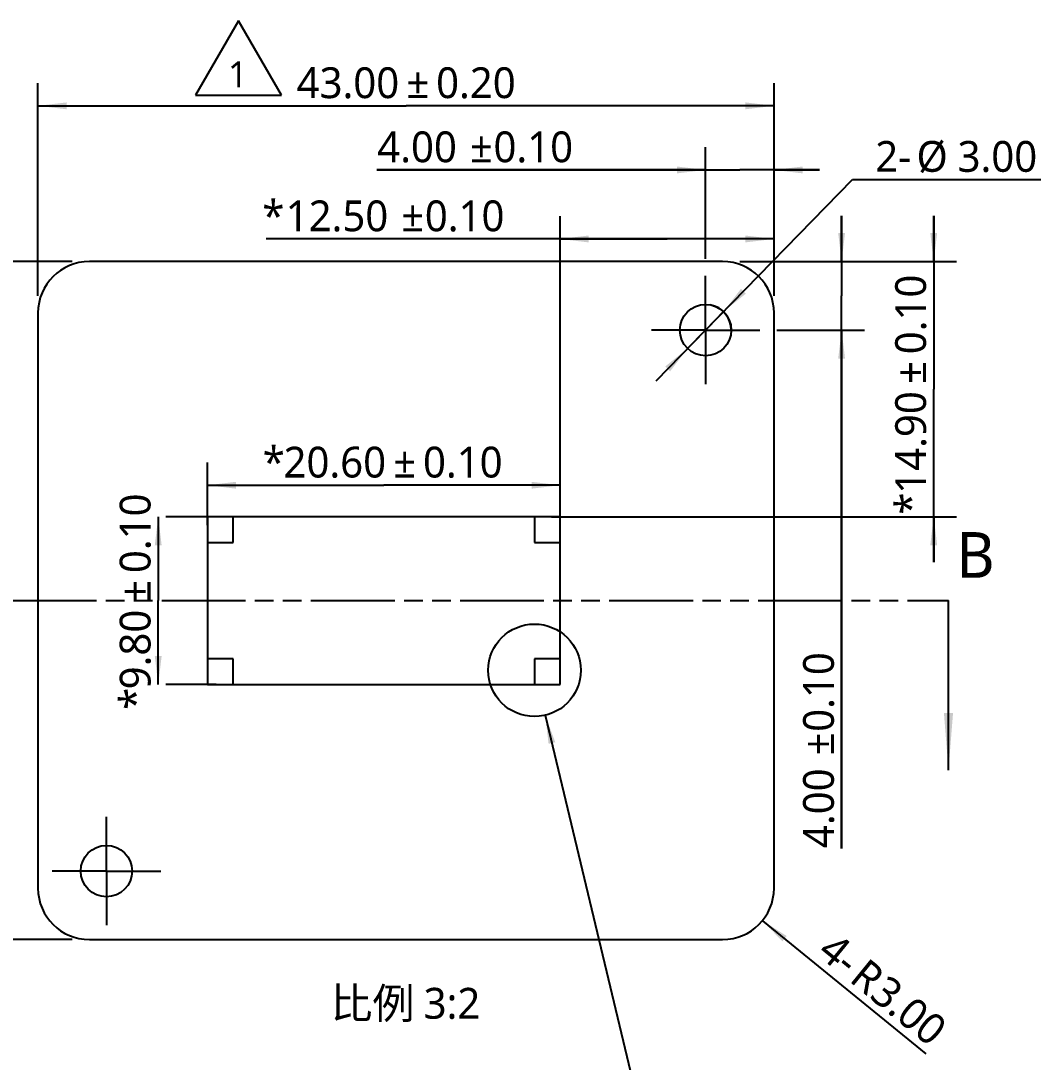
# Model space of a CAD drawing. Header units: millimetres. Extents: x -159 to 198, y 0 to 225.
# Drawn here: x 39.9 to 99, y 30.9 to 91.7 of the extents above; entities that cross this region are included whole.
import ezdxf
from ezdxf.enums import TextEntityAlignment as Align

# ---------------------------------------------------------------- set-up
doc = ezdxf.new("R2010")
doc.units = ezdxf.units.MM
doc.header["$LTSCALE"] = 10.89
doc.linetypes.add('CENTER', pattern=[0.6, 0.375, -0.075, 0.075, -0.075])
doc.linetypes.add('PHANTOM', pattern=[0.8, 0.45, -0.05, 0.1, -0.05, 0.1, -0.05])
doc.layers.get('0').update_dxf_attribs({"linetype": 'CONTINUOUS'})
for name, color, linetype in [('06___DWG_DIMS', 7, 'CONTINUOUS'), ('12_COIN_DXF_DIMENSION', 7, 'CONTINUOUS'), ('12_COIN_DXF_HATCHING', 7, 'CONTINUOUS'), ('12_COIN_DXF_TEXT', 7, 'CONTINUOUS'), ('COIN_DXF_AXIS', 7, 'CONTINUOUS'), ('COIN_DXF_CONTINUOUS_LINE', 7, 'CONTINUOUS')]:
    doc.layers.add(name, color=color, linetype=linetype)
doc.styles.add('DELTA', font='')
doc.styles.get("Standard").update_dxf_attribs({"font": ''})
doc.styles.get('DELTA').set_extended_font_data('Microsoft JhengHei')
doc.styles.get('Standard').set_extended_font_data('Microsoft JhengHei')
doc.dimstyles.new('DIMSTYLE_1', dxfattribs={"dimtxt": 1.8, "dimasz": 1.666667, "dimexe": 2, "dimexo": 1.5, "dimgap": 0.675, "dimtad": 1, "dimzin": 0, "dimdsep": 46, "dimtxsty": 'Standard', "dimblk": '_FILLED', "dimblk1": '_FILLED', "dimblk2": '_FILLED', "dimcen": 0.09, "dimazin": 0, "dimtol": 1, "dimtp": 0.1, "dimtm": 0.1, "dimtfac": 1, "dimtofl": 0, "dimtmove": 0, "dimatfit": 3, "dimldrblk": '_FILLED', "dimfxl": 1, "dimtolj": 1, "dimtzin": 0, "dimarcsym": 0})
doc.dimstyles.new('DIMSTYLE_2', dxfattribs={"dimtxt": 1.8, "dimasz": 1.666667, "dimexe": 2, "dimexo": 1.5, "dimgap": 0.675, "dimtad": 1, "dimzin": 0, "dimdsep": 46, "dimtxsty": 'Standard', "dimblk": '_FILLED', "dimblk1": '_FILLED', "dimblk2": '_FILLED', "dimcen": 0.09, "dimazin": 0, "dimtol": 1, "dimtp": 0.2, "dimtm": 0.2, "dimtfac": 1, "dimtofl": 0, "dimtmove": 0, "dimatfit": 3, "dimldrblk": '_FILLED', "dimfxl": 1, "dimtolj": 1, "dimtzin": 0, "dimarcsym": 0})
doc.dimstyles.new('DIMSTYLE_3', dxfattribs={"dimtxt": 1.8, "dimasz": 1.666667, "dimexe": 2, "dimexo": 1.5, "dimtad": 1, "dimzin": 0, "dimdsep": 46, "dimtxsty": 'Standard', "dimblk": '_FILLED', "dimblk1": '_FILLED', "dimblk2": '_FILLED', "dimcen": 0.09, "dimazin": 0, "dimtp": 0.01, "dimtm": 0.01, "dimtfac": 1, "dimtmove": 0, "dimatfit": 2, "dimldrblk": '_FILLED', "dimfxl": 1, "dimtolj": 1, "dimtzin": 0, "dimarcsym": 0})
doc.dimstyles.new('DIMSTYLE_4', dxfattribs={"dimtxt": 1.8, "dimasz": 1.666667, "dimexe": 2, "dimexo": 1.5, "dimgap": 0.675, "dimtad": 1, "dimzin": 0, "dimdsep": 46, "dimtxsty": 'Standard', "dimblk": '_FILLED', "dimblk1": '_FILLED', "dimblk2": '_FILLED', "dimcen": 0.09, "dimazin": 0, "dimtp": 0.01, "dimtm": 0.01, "dimtfac": 1, "dimtofl": 0, "dimtmove": 0, "dimatfit": 3, "dimldrblk": '_FILLED', "dimfxl": 1, "dimtolj": 1, "dimtzin": 0, "dimarcsym": 0})
doc.dimstyles.get("Standard").update_dxf_attribs({"dimtxt": 1.8, "dimasz": 1.666667, "dimexe": 2, "dimexo": 1.5, "dimtad": 1, "dimzin": 0, "dimdsep": 46, "dimtxsty": 'Standard', "dimblk": '_FILLED', "dimblk1": '_FILLED', "dimblk2": '_FILLED', "dimcen": 0.09, "dimazin": 0, "dimtol": 1, "dimtp": 0.01, "dimtm": 0.01, "dimtfac": 1, "dimtofl": 0, "dimtmove": 0, "dimatfit": 3, "dimldrblk": '_FILLED', "dimfxl": 1, "dimtolj": 1, "dimtzin": 0, "dimarcsym": 0})

# ---------------------------------------------------------------- blocks, each defined once
blk = doc.blocks.new('_FILLED')
at = {"color": 0, "linetype": 'ByBlock'}
blk.add_solid([(0, 0), (-1, 0.12), (-1, -0.12)], dxfattribs=at)
blk = doc.blocks.new('*D2')
at = {"layer": '12_COIN_DXF_DIMENSION', "color": 2, "linetype": 'Continuous', "transparency": 16777216}
for p, q in [((50.754, 62.282), (50.754, 65.951)), ((71.354, 62.282), (71.354, 65.951)), ((50.754, 64.618), (61.054, 64.618)), ((71.354, 64.618), (61.054, 64.618))]:
    blk.add_line(p, q, dxfattribs=at)
at = {"layer": '12_COIN_DXF_DIMENSION', "color": 2, "linetype": 'Continuous', "transparency": 16777216, "xscale": 1.6666666667, "yscale": 1.6666666667, "zscale": 1.6666666667, "rotation": 180}
blk.add_blockref('_FILLED', (50.754, 64.618), dxfattribs=at)
at = {"layer": '12_COIN_DXF_DIMENSION', "color": 2, "linetype": 'Continuous', "transparency": 16777216, "xscale": 1.6666666667, "yscale": 1.6666666667, "zscale": 1.6666666667}
blk.add_blockref('_FILLED', (71.354, 64.618), dxfattribs=at)
at = {"layer": '12_COIN_DXF_DIMENSION', "color": 2, "linetype": 'Continuous', "transparency": 16777216}
for s, p in [('*', (54.627, 65.068)), ('20.60', (58.195, 65.068)), ('%%p', (62.279, 65.068)), ('0.10', (65.673, 65.068))]:
    blk.add_text(s, height=1.8, dxfattribs=at).set_placement(p, align=Align.CENTER)
blk = doc.blocks.new('*D3')
at = {"layer": '12_COIN_DXF_DIMENSION', "color": 2, "linetype": 'Continuous', "transparency": 16777216}
for p, q in [((47.878, 62.782), (47.878, 57.882)), ((51.254, 62.782), (48.328, 62.782)), ((47.878, 52.982), (47.878, 57.882)), ((51.254, 52.982), (48.328, 52.982))]:
    blk.add_line(p, q, dxfattribs=at)
at = {"layer": '12_COIN_DXF_DIMENSION', "color": 2, "linetype": 'Continuous', "transparency": 16777216, "xscale": 1.6666666667, "yscale": 1.6666666667, "zscale": 1.6666666667}
for p, rotation in [((47.878, 62.782), 90), ((47.878, 52.982), 270)]:
    blk.add_blockref('_FILLED', p, dxfattribs=dict(at, rotation=rotation))
at = {"layer": '12_COIN_DXF_DIMENSION', "color": 2, "linetype": 'Continuous', "transparency": 16777216}
for s, p in [('0.10', (47.428, 61.811)), ('%%p', (47.428, 58.417)), ('9.80', (47.428, 55.023)), ('*', (47.428, 52.145))]:
    blk.add_text(s, height=1.8, rotation=90, dxfattribs=at).set_placement(p, align=Align.CENTER)
blk = doc.blocks.new('*D4')
at = {"layer": '12_COIN_DXF_DIMENSION', "color": 2, "linetype": 'Continuous', "transparency": 16777216}
for p, q in [((42.854, 77.682), (25.888, 77.682)), ((27.221, 77.682), (27.221, 57.882)), ((27.221, 38.082), (27.221, 57.882)), ((42.854, 38.082), (25.888, 38.082))]:
    blk.add_line(p, q, dxfattribs=at)
at = {"layer": '12_COIN_DXF_DIMENSION', "color": 2, "linetype": 'Continuous', "transparency": 16777216, "xscale": 1.6666666667, "yscale": 1.6666666667, "zscale": 1.6666666667}
for p, rotation in [((27.221, 77.682), 90), ((27.221, 38.082), 270)]:
    blk.add_blockref('_FILLED', p, dxfattribs=dict(at, rotation=rotation))
at = {"layer": '12_COIN_DXF_DIMENSION', "color": 2, "linetype": 'Continuous', "transparency": 16777216}
for s, p in [('0.20', (26.771, 61.966)), ('%%p', (26.771, 58.573)), ('39.60', (26.771, 54.489))]:
    blk.add_text(s, height=1.8, rotation=90, dxfattribs=at).set_placement(p, align=Align.CENTER)
blk = doc.blocks.new('*D5')
at = {"layer": '12_COIN_DXF_DIMENSION', "color": 2, "linetype": 'Continuous', "transparency": 16777216}
for p, q in [((40.854, 75.682), (40.854, 88.11)), ((83.854, 75.682), (83.854, 88.11)), ((40.854, 86.777), (62.354, 86.777)), ((83.854, 86.777), (62.354, 86.777))]:
    blk.add_line(p, q, dxfattribs=at)
at = {"layer": '12_COIN_DXF_DIMENSION', "color": 2, "linetype": 'Continuous', "transparency": 16777216, "xscale": 1.6666666667, "yscale": 1.6666666667, "zscale": 1.6666666667, "rotation": 180}
blk.add_blockref('_FILLED', (40.854, 86.777), dxfattribs=at)
at = {"layer": '12_COIN_DXF_DIMENSION', "color": 2, "linetype": 'Continuous', "transparency": 16777216, "xscale": 1.6666666667, "yscale": 1.6666666667, "zscale": 1.6666666667}
blk.add_blockref('_FILLED', (83.854, 86.777), dxfattribs=at)
at = {"layer": '12_COIN_DXF_DIMENSION', "color": 2, "linetype": 'Continuous', "transparency": 16777216}
for s, p in [('43.00', (58.961, 87.227)), ('0.20', (66.438, 87.227)), ('%%p', (63.045, 87.227))]:
    blk.add_text(s, height=1.8, dxfattribs=at).set_placement(p, align=Align.CENTER)
blk = doc.blocks.new('*D6')
at = {"layer": '12_COIN_DXF_DIMENSION', "color": 2, "linetype": 'Continuous', "transparency": 16777216}
for p, q in [((71.354, 62.282), (71.354, 80.335)), ((83.854, 75.682), (83.854, 80.335)), ((77.604, 79.002), (54.181, 79.002)), ((71.354, 79.002), (77.604, 79.002)), ((83.854, 79.002), (77.604, 79.002))]:
    blk.add_line(p, q, dxfattribs=at)
at = {"layer": '12_COIN_DXF_DIMENSION', "color": 2, "linetype": 'Continuous', "transparency": 16777216, "xscale": 1.6666666667, "yscale": 1.6666666667, "zscale": 1.6666666667, "rotation": 180}
blk.add_blockref('_FILLED', (71.354, 79.002), dxfattribs=at)
at = {"layer": '12_COIN_DXF_DIMENSION', "color": 2, "linetype": 'Continuous', "transparency": 16777216, "xscale": 1.6666666667, "yscale": 1.6666666667, "zscale": 1.6666666667}
blk.add_blockref('_FILLED', (83.854, 79.002), dxfattribs=at)
at = {"layer": '12_COIN_DXF_DIMENSION', "color": 2, "linetype": 'Continuous', "transparency": 16777216}
for s, p in [('*', (55.25, 79.452)), ('12.50', (61.317, 79.452)), ('%%p', (63.417, 79.452)), ('0.10', (68.105, 79.452))]:
    blk.add_text(s, height=1.8, dxfattribs=at).set_placement(p, align=Align.RIGHT)
blk = doc.blocks.new('*D7')
at = {"layer": '12_COIN_DXF_DIMENSION', "color": 2, "linetype": 'Continuous', "transparency": 16777216}
for p, q in [((79.854, 73.682), (88.435, 82.473)), ((88.435, 82.473), (88.435, 82.473)), ((88.435, 82.473), (101.966, 82.473)), ((80.902, 74.756), (79.854, 73.682)), ((79.854, 73.682), (76.944, 70.701)), ((78.807, 72.609), (79.854, 73.682))]:
    blk.add_line(p, q, dxfattribs=at)
at = {"layer": '12_COIN_DXF_DIMENSION', "color": 2, "linetype": 'Continuous', "transparency": 16777216, "xscale": 1.6666666667, "yscale": 1.6666666667, "zscale": 1.6666666667}
for p, rotation in [((80.902, 74.756), 225.6964427542), ((78.807, 72.609), 45.69644275419999)]:
    blk.add_blockref('_FILLED', p, dxfattribs=dict(at, rotation=rotation))
at = {"layer": '12_COIN_DXF_DIMENSION', "color": 2, "linetype": 'Continuous', "transparency": 16777216}
for s, p in [('2-', (89.768, 82.923)), ('%%c', (92.179, 82.923)), ('3.00', (94.579, 82.923))]:
    blk.add_text(s, height=1.8, dxfattribs=at).set_placement(p)
blk = doc.blocks.new('*D8')
at = {"layer": '12_COIN_DXF_DIMENSION', "color": 2, "linetype": 'Continuous', "transparency": 16777216}
for p, q in [((79.854, 77.849), (79.854, 84.366)), ((83.854, 75.682), (83.854, 84.366)), ((79.854, 83.033), (60.64, 83.033)), ((60.64, 83.033), (81.854, 83.033)), ((86.521, 83.033), (81.854, 83.033)), ((83.854, 83.033), (86.521, 83.033))]:
    blk.add_line(p, q, dxfattribs=at)
at = {"layer": '12_COIN_DXF_DIMENSION', "color": 2, "linetype": 'Continuous', "transparency": 16777216, "xscale": 1.6666666667, "yscale": 1.6666666667, "zscale": 1.6666666667}
blk.add_blockref('_FILLED', (79.854, 83.033), dxfattribs=at)
at = {"layer": '12_COIN_DXF_DIMENSION', "color": 2, "linetype": 'Continuous', "transparency": 16777216, "xscale": 1.6666666667, "yscale": 1.6666666667, "zscale": 1.6666666667, "rotation": 180}
blk.add_blockref('_FILLED', (83.854, 83.033), dxfattribs=at)
at = {"layer": '12_COIN_DXF_DIMENSION', "color": 2, "linetype": 'Continuous', "transparency": 16777216}
for s, p in [('4.00', (65.328, 83.483)), ('0.10', (72.116, 83.483)), ('%%p', (67.428, 83.483))]:
    blk.add_text(s, height=1.8, dxfattribs=at).set_placement(p, align=Align.RIGHT)
blk = doc.blocks.new('*D9')
at = {"layer": '12_COIN_DXF_DIMENSION', "color": 2, "linetype": 'Continuous', "transparency": 16777216}
for p, q in [((87.803, 77.682), (87.803, 80.349)), ((87.803, 80.349), (87.803, 75.682)), ((81.854, 77.682), (89.137, 77.682)), ((87.803, 43.393), (87.803, 75.682)), ((84.021, 73.682), (89.137, 73.682)), ((87.803, 73.682), (87.803, 43.393))]:
    blk.add_line(p, q, dxfattribs=at)
at = {"layer": '12_COIN_DXF_DIMENSION', "color": 2, "linetype": 'Continuous', "transparency": 16777216, "xscale": 1.6666666667, "yscale": 1.6666666667, "zscale": 1.6666666667}
for p, rotation in [((87.803, 77.682), 270), ((87.803, 73.682), 90)]:
    blk.add_blockref('_FILLED', p, dxfattribs=dict(at, rotation=rotation))
at = {"layer": '12_COIN_DXF_DIMENSION', "color": 2, "linetype": 'Continuous', "transparency": 16777216}
for s, p in [('0.10', (87.353, 54.868)), ('%%p', (87.353, 50.181)), ('4.00', (87.353, 48.081))]:
    blk.add_text(s, height=1.8, rotation=90, dxfattribs=at).set_placement(p, align=Align.RIGHT)
blk = doc.blocks.new('*D10')
at = {"layer": '12_COIN_DXF_DIMENSION', "color": 2, "linetype": 'Continuous', "transparency": 16777216}
for p, q in [((93.184, 77.682), (93.184, 80.349)), ((93.184, 80.349), (93.184, 70.232)), ((81.854, 77.682), (94.517, 77.682)), ((93.184, 60.116), (93.184, 70.232)), ((70.854, 62.782), (94.517, 62.782)), ((93.184, 62.782), (93.184, 60.116))]:
    blk.add_line(p, q, dxfattribs=at)
at = {"layer": '12_COIN_DXF_DIMENSION', "color": 2, "linetype": 'Continuous', "transparency": 16777216, "xscale": 1.6666666667, "yscale": 1.6666666667, "zscale": 1.6666666667}
for p, rotation in [((93.184, 77.682), 270), ((93.184, 62.782), 90)]:
    blk.add_blockref('_FILLED', p, dxfattribs=dict(at, rotation=rotation))
at = {"layer": '12_COIN_DXF_DIMENSION', "color": 2, "linetype": 'Continuous', "transparency": 16777216}
for s, p in [('0.10', (92.734, 74.594)), ('%%p', (92.734, 71.2)), ('14.90', (92.734, 67.116)), ('*', (92.734, 63.548))]:
    blk.add_text(s, height=1.8, rotation=90, dxfattribs=at).set_placement(p, align=Align.CENTER)
blk = doc.blocks.new('*D11')
at = {"layer": '12_COIN_DXF_DIMENSION', "color": 2, "linetype": 'Continuous', "transparency": 16777216}
blk.add_line((83.179, 39.186), (92.716, 31.403), dxfattribs=at)
at = {"layer": '12_COIN_DXF_DIMENSION', "color": 2, "linetype": 'Continuous', "transparency": 16777216, "xscale": 1.6666666667, "yscale": 1.6666666667, "zscale": 1.6666666667, "rotation": 140.7834411875}
blk.add_blockref('_FILLED', (83.179, 39.186), dxfattribs=at)
at = {"layer": '12_COIN_DXF_DIMENSION', "color": 2, "linetype": 'Continuous', "transparency": 16777216}
for s, p in [('4-', (86.313, 37.209)), ('R', (88.181, 35.685)), ('3.00', (89.368, 34.715))]:
    blk.add_text(s, height=1.8, rotation=-39.21656, dxfattribs=at).set_placement(p)
blk = doc.blocks.new('XSEC_FILLED')
at = {"color": 0, "linetype": 'ByBlock'}
blk.add_solid([(0, 0), (-1, 0.08), (-1, -0.08)], dxfattribs=at)
blk = doc.blocks.new('HATCHING_BL1', base_point=(62.354, 54.932))
at = {"layer": '12_COIN_DXF_HATCHING', "color": 7, "linetype": 'PHANTOM'}
blk.add_line((30.662, 57.882), (94.047, 57.882), dxfattribs=at)
at = {"layer": '12_COIN_DXF_HATCHING', "color": 7, "linetype": 'Continuous'}
blk.add_text('B', height=2.667, dxfattribs=at).set_placement((94.49, 59.216))
blk.add_leader([(94.047, 47.982), (94.047, 57.882)], dimstyle='Standard', override={"dimasz": 3.333333, "dimtad": 0, "dimldrblk": 'XSEC_FILLED'}, dxfattribs=at)

msp = doc.modelspace()

# ---------------------------------------------------------------- linework, layer by layer
at = {"color": 1}
for p, q in [((52.567, 91.742), (50.059, 87.398)), ((55.075, 87.398), (52.567, 91.742)), ((50.059, 87.398), (55.075, 87.398))]:
    msp.add_line(p, q, dxfattribs=at)
at = {"color": 2, "linetype": 'Continuous'}
msp.add_circle((69.861, 53.809), 2.702, dxfattribs=at)
at = {"layer": '06___DWG_DIMS', "color": 2, "linetype": 'Continuous'}
msp.add_arc((79.854, 73.682), 1.5, 0, 79.38564, dxfattribs=at)
at = {"layer": 'COIN_DXF_AXIS', "color": 7, "linetype": 'CENTER'}
for p, q in [((79.854, 73.682), (79.854, 76.849)), ((79.854, 73.682), (76.688, 73.682)), ((79.854, 73.682), (83.021, 73.682)), ((79.854, 73.682), (79.854, 70.516)), ((44.854, 42.082), (44.854, 45.249)), ((44.854, 42.082), (41.688, 42.082)), ((44.854, 42.082), (44.854, 38.916)), ((44.854, 42.082), (48.021, 42.082))]:
    msp.add_line(p, q, dxfattribs=at)
at = {"layer": 'COIN_DXF_CONTINUOUS_LINE', "color": 7, "linetype": 'Continuous'}
for p, q in [((80.854, 77.682), (43.854, 77.682)), ((40.854, 74.682), (40.854, 41.082)), ((83.854, 41.082), (83.854, 74.682)), ((50.754, 62.782), (50.754, 52.982)), ((71.354, 62.782), (50.754, 62.782)), ((52.254, 61.282), (52.254, 62.782)), ((69.854, 62.782), (69.854, 61.282)), ((71.354, 52.982), (71.354, 62.782)), ((50.754, 61.282), (52.254, 61.282)), ((69.854, 61.282), (71.354, 61.282)), ((52.254, 54.482), (50.754, 54.482)), ((52.254, 52.982), (52.254, 54.482)), ((71.354, 54.482), (69.854, 54.482)), ((69.854, 54.482), (69.854, 52.982)), ((50.754, 52.982), (71.354, 52.982)), ((43.854, 38.082), (80.854, 38.082))]:
    msp.add_line(p, q, dxfattribs=at)
for centre in [(79.854, 73.682), (44.854, 42.082)]:
    msp.add_circle(centre, 1.5, dxfattribs=at)
for centre, start, end in [((43.854, 74.682), 90, 180), ((80.854, 74.682), 0, 90), ((43.854, 41.082), 180, 270), ((80.854, 41.082), 270, 360)]:
    msp.add_arc(centre, 3, start, end, dxfattribs=at)

# ---------------------------------------------------------------- block references
msp.add_blockref('HATCHING_BL1', (62.354, 54.932))

# ---------------------------------------------------------------- texts
at = {"color": 1, "linetype": 'Continuous', "style": 'DELTA'}
msp.add_text('1', height=1.527, dxfattribs=at).set_placement((51.958, 87.853))
at = {"layer": '12_COIN_DXF_TEXT', "color": 2, "linetype": 'Continuous'}
for s, p in [('比例 ', (60.701, 33.462)), ('3:2', (65.039, 33.462))]:
    msp.add_text(s, height=1.8, dxfattribs=at).set_placement(p, align=Align.CENTER)

# ---------------------------------------------------------------- dimensions: what is measured, and where the dimension line sits
at = {"layer": '12_COIN_DXF_DIMENSION', "color": 2, "linetype": 'Continuous'}
dim = msp.add_linear_dim(base=(83.854, 86.777), p1=(40.854, 74.182), p2=(83.854, 74.182), dimstyle='DIMSTYLE_2', dxfattribs=at)
dim.commit()
dim.dimension.update_dxf_attribs({"geometry": '*D5', "text_midpoint": (62.354, 86.777), "dimtype": 160})
for base, p1, p2, angle, dimstyle, picture, middle in [((79.854, 83.033), (83.854, 74.182), (79.854, 76.349), 180, 'DIMSTYLE_1', '*D8', (66.378, 83.033)), ((87.803, 77.682), (82.521, 73.682), (80.354, 77.682), 90, 'DIMSTYLE_1', '*D9', (87.803, 49.131)), ((27.221, 77.682), (44.354, 38.082), (44.354, 77.682), 90, 'DIMSTYLE_2', '*D4', (27.221, 57.882))]:
    dim = msp.add_linear_dim(base=base, p1=p1, p2=p2, angle=angle, dimstyle=dimstyle, dxfattribs=at)
    dim.commit()
    dim.dimension.update_dxf_attribs({"geometry": picture, "text_midpoint": middle, "dimtype": 160})
dim = msp.add_diameter_dim_2p(p1=(78.807, 72.609), p2=(80.902, 74.756), text='2-%%c<>', dimstyle='DIMSTYLE_3', override={"dimtih": 1, "dimtoh": 1, "dimpost": '<>'}, dxfattribs=at)
dim.commit()
dim.dimension.update_dxf_attribs({"geometry": '*D7', "text_midpoint": (94.517, 83.823), "dimtype": 163})
for base, p1, p2, angle, picture, middle in [((71.354, 79.002), (83.854, 74.182), (71.354, 60.782), 180, '*D6', (61.143, 79.002)), ((93.184, 62.782), (80.354, 77.682), (69.354, 62.782), 270, '*D10', (93.184, 69.976)), ((47.878, 52.982), (52.754, 62.782), (52.754, 52.982), 270, '*D3', (47.878, 57.882))]:
    dim = msp.add_linear_dim(base=base, p1=p1, p2=p2, angle=angle, text='*<>', dimstyle='DIMSTYLE_1', dxfattribs=at)
    dim.commit()
    dim.dimension.update_dxf_attribs({"geometry": picture, "text_midpoint": middle, "dimtype": 160})
dim = msp.add_linear_dim(base=(71.354, 64.618), p1=(50.754, 60.782), p2=(71.354, 60.782), text='*<>', dimstyle='DIMSTYLE_1', dxfattribs=at)
dim.commit()
dim.dimension.update_dxf_attribs({"geometry": '*D2', "text_midpoint": (61.054, 64.618), "dimtype": 160})
dim = msp.add_radius_dim(center=(80.854, 41.082), mpoint=(83.179, 39.186), text='4-R<>', dimstyle='DIMSTYLE_4', override={"dimpost": '<>'}, dxfattribs=at)
dim.commit()
dim.dimension.update_dxf_attribs({"geometry": '*D11', "text_midpoint": (89.372, 34.132), "dimtype": 164})

# ---------------------------------------------------------------- leaders
at = {"layer": '12_COIN_DXF_TEXT', "color": 2, "linetype": 'Continuous'}
msp.add_leader([(70.49, 51.181), (75.977, 28.27), (77.31, 28.27)], dimstyle='Standard', override={"dimtad": 0}, dxfattribs=at)

doc.saveas('drawing.dxf')
